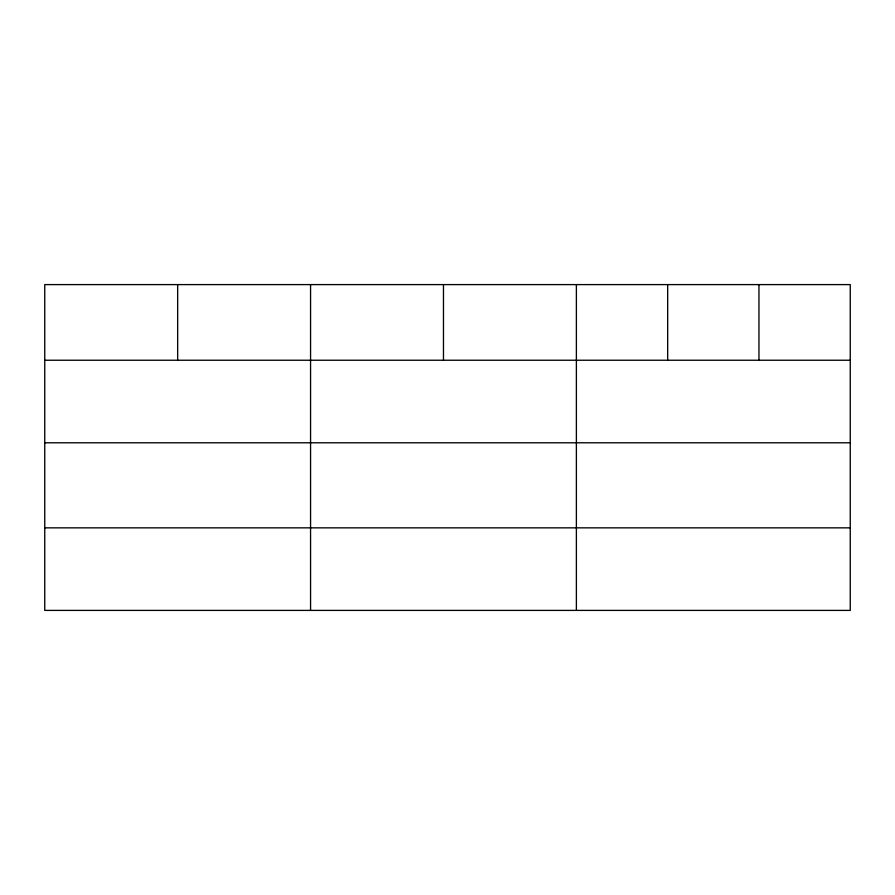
<?xml version="1.0" encoding="UTF-8"?>
<svg xmlns="http://www.w3.org/2000/svg" width="895" height="895" viewBox="0 0 895 895"><rect width="100%" height="100%" fill="white"/><g stroke="black" fill="none" stroke-linecap="round" stroke-linejoin="round"><path stroke-width="1.34" d="M850.25 442.79L850.25 284.599L44.75 284.599L44.75 610.401L850.25 610.401L850.25 442.79L44.75 442.79M44.75 360.237L850.25 360.237M44.75 527.849L850.25 527.849M758.96 284.599L758.96 360.237M667.67 284.599L667.67 360.237M576.38 284.599L576.38 610.401M443.472 284.599L443.472 360.237M310.565 284.599L310.565 610.401M177.657 284.599L177.657 360.237"/></g></svg>
